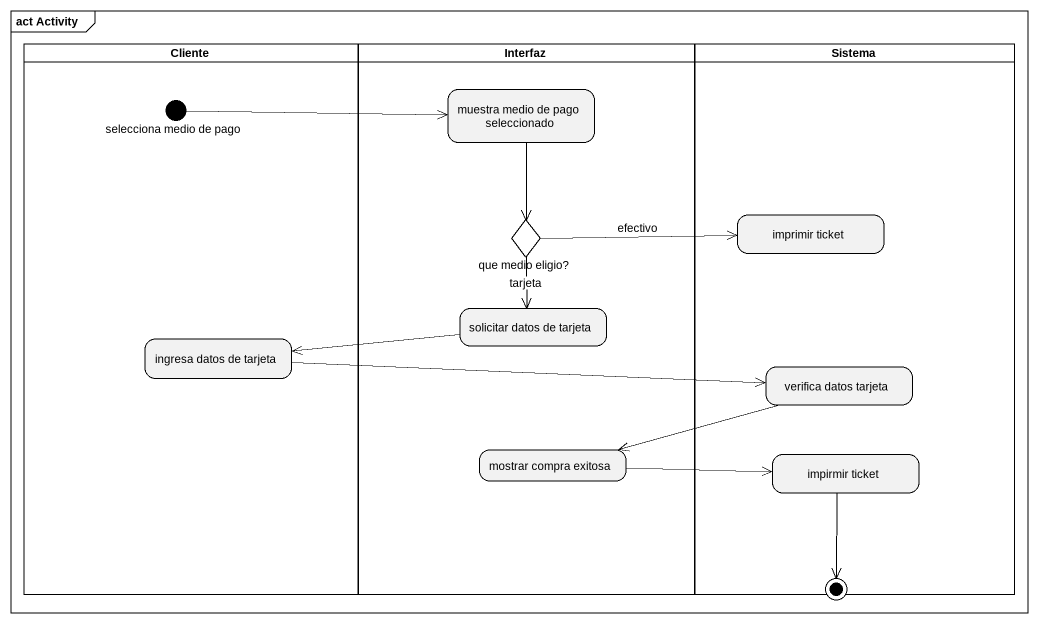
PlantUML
@startuml
mainframe act Activity
hide empty description
state Cliente <<partition>> {
  state "selecciona medio de pago" as selecciona_medio_de_pago <<start>>
  state "ingresa datos de tarjeta" as ingresa_datos_de_tarjeta
}
state Interfaz <<partition>> {
  state "muestra medio de pago seleccionado" as muestra_medio_de_pago
  state "que medio eligio?" as que_medio_eligio <<choice>>
  state "solicitar datos de tarjeta" as solicitar_datos_de_tarjeta
  state "mostrar compra exitosa" as mostrar_compra_exitosa
}
state Sistema <<partition>> {
  state "imprimir ticket" as imprimir_ticket
  state "verifica datos tarjeta" as verifica_datos_tarjeta
  state "impirmir ticket" as impirmir_ticket
}
state final1 <<end>>
selecciona_medio_de_pago -right-> muestra_medio_de_pago
muestra_medio_de_pago --> que_medio_eligio
que_medio_eligio -right-> imprimir_ticket : efectivo
que_medio_eligio --> solicitar_datos_de_tarjeta : tarjeta
ingresa_datos_de_tarjeta -right-> verifica_datos_tarjeta
solicitar_datos_de_tarjeta -left-> ingresa_datos_de_tarjeta
verifica_datos_tarjeta -left-> mostrar_compra_exitosa
mostrar_compra_exitosa -right-> impirmir_ticket
impirmir_ticket --> final1
@enduml
